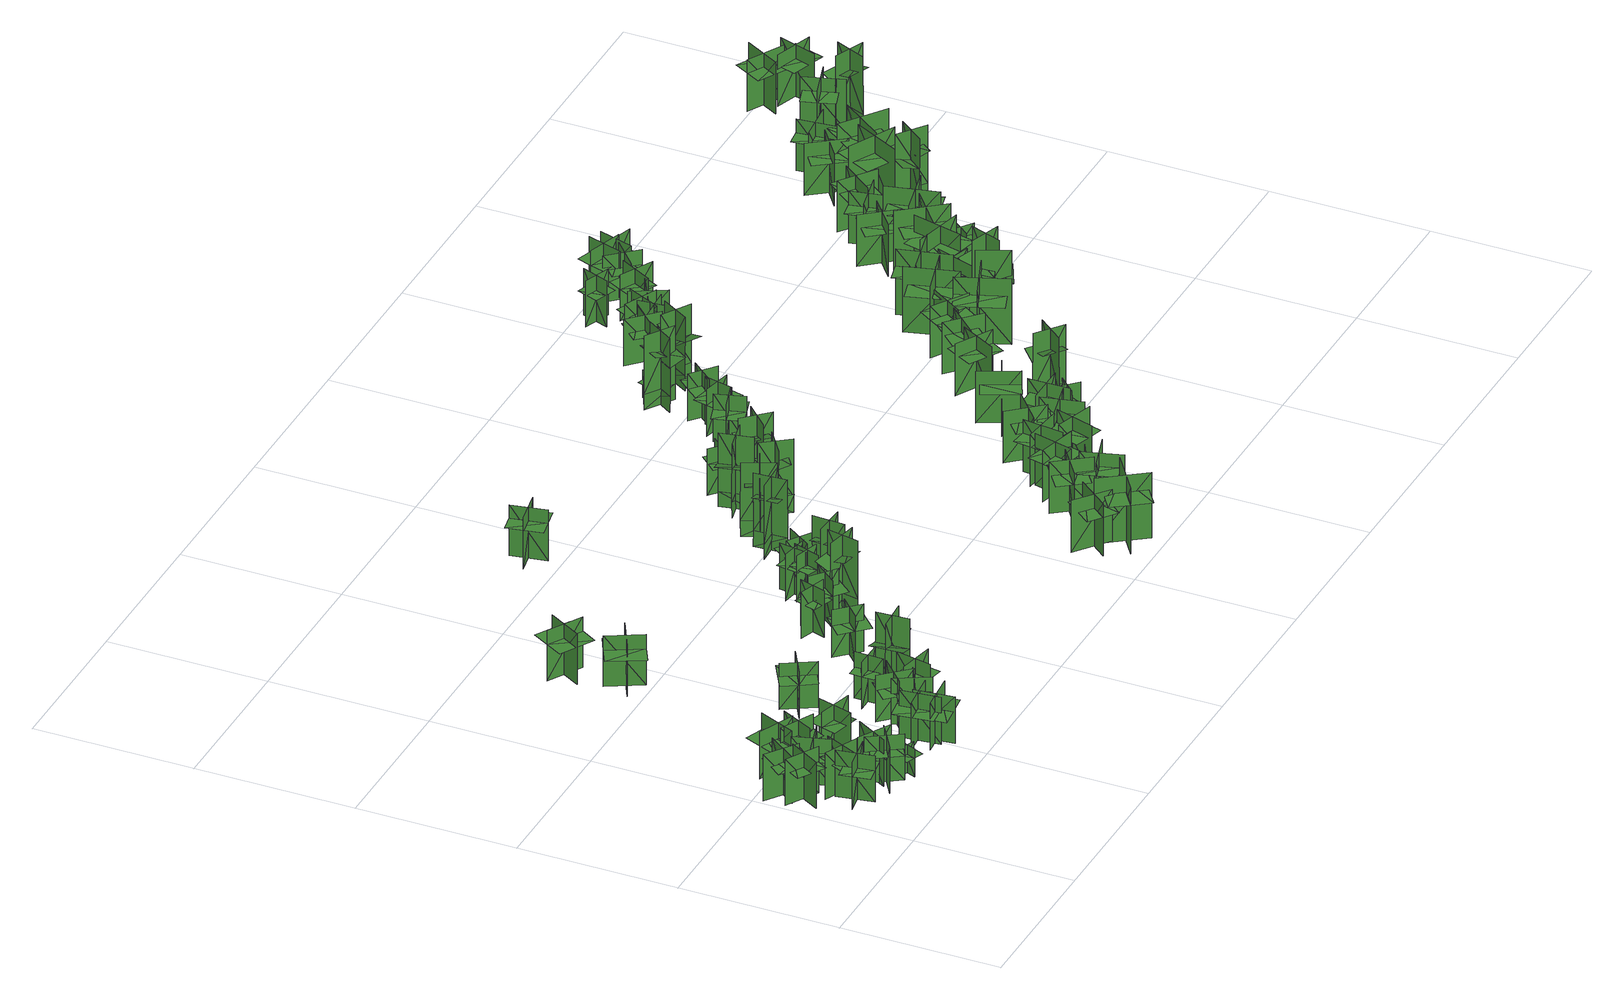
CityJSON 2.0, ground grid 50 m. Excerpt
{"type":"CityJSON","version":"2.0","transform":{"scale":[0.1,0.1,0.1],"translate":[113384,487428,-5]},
"CityObjects":{
"tree1":{"type":"SolitaryVegetationObject","geometry":[{"type":"MultiSurface","lod":"1","boundaries":[[[0,1,2]],[[0,2,3]],[[4,5,6]],[[4,6,7]],[[8,9,10]],[[8,10,11]],[[8,11,12]],[[8,12,13]]]}]},
"tree2":{"type":"SolitaryVegetationObject","geometry":[{"type":"MultiSurface","lod":"1","boundaries":[[[14,15,16]],[[14,16,17]],[[18,19,20]],[[18,20,21]],[[22,23,24]],[[22,24,25]],[[22,25,26]],[[22,26,27]]]}]},
"tree3":{"type":"SolitaryVegetationObject","geometry":[{"type":"MultiSurface","lod":"1","boundaries":[[[28,29,30]],[[28,30,31]],[[32,33,34]],[[32,34,35]],[[36,37,38]],[[36,38,39]],[[36,39,40]],[[36,40,41]]]}]},
"tree4":{"type":"SolitaryVegetationObject","geometry":[{"type":"MultiSurface","lod":"1","boundaries":[[[42,43,44]],[[42,44,45]],[[46,47,48]],[[46,48,49]],[[50,51,52]],[[50,52,53]],[[50,53,54]],[[50,54,55]]]}]},
"tree5":{"type":"SolitaryVegetationObject","geometry":[{"type":"MultiSurface","lod":"1","boundaries":[[[56,57,58]],[[56,58,59]],[[60,61,62]],[[60,62,63]],[[64,65,66]],[[64,66,67]],[[64,67,68]],[[64,68,69]]]}]},
"tree6":{"type":"SolitaryVegetationObject","geometry":[{"type":"MultiSurface","lod":"1","boundaries":[[[70,71,72]],[[70,72,73]],[[74,75,76]],[[74,76,77]],[[78,79,80]],[[78,80,81]],[[78,82,83]],[[78,83,79]]]}]},
"tree7":{"type":"SolitaryVegetationObject","geometry":[{"type":"MultiSurface","lod":"1","boundaries":[[[84,85,86]],[[84,86,87]],[[88,89,90]],[[88,90,91]],[[92,93,94]],[[92,94,95]],[[92,95,96]],[[92,96,97]]]}]},
"tree8":{"type":"SolitaryVegetationObject","geometry":[{"type":"MultiSurface","lod":"1","boundaries":[[[98,99,100]],[[98,100,101]],[[102,103,104]],[[102,104,105]],[[106,107,108]],[[106,108,109]],[[106,109,110]],[[106,110,111]]]}]},
"tree9":{"type":"SolitaryVegetationObject","geometry":[{"type":"MultiSurface","lod":"1","boundaries":[[[112,113,114]],[[112,114,115]],[[116,117,118]],[[116,118,119]],[[120,121,122]],[[120,122,123]],[[120,123,124]],[[120,124,125]]]}]},
"tree10":{"type":"SolitaryVegetationObject","geometry":[{"type":"MultiSurface","lod":"1","boundaries":[[[126,127,128]],[[126,128,129]],[[130,131,132]],[[130,132,133]],[[134,135,136]],[[134,136,137]],[[134,137,138]],[[134,138,139]]]}]},
"tree11":{"type":"SolitaryVegetationObject","geometry":[{"type":"MultiSurface","lod":"1","boundaries":[[[140,141,142]],[[140,142,143]],[[144,145,146]],[[144,146,147]],[[148,149,150]],[[148,150,151]],[[148,152,153]],[[148,153,149]]]}]},
"tree12":{"type":"SolitaryVegetationObject","geometry":[{"type":"MultiSurface","lod":"1","boundaries":[[[154,155,156]],[[154,156,157]],[[158,159,160]],[[158,160,161]],[[162,163,164]],[[162,164,165]],[[162,165,166]],[[162,166,167]]]}]},
"tree13":{"type":"SolitaryVegetationObject","geometry":[{"type":"MultiSurface","lod":"1","boundaries":[[[168,169,170]],[[168,170,171]],[[172,173,174]],[[172,174,175]],[[176,177,178]],[[176,178,179]],[[176,179,180]],[[176,180,181]]]}]},
"tree14":{"type":"SolitaryVegetationObject","geometry":[{"type":"MultiSurface","lod":"1","boundaries":[[[182,183,184]],[[182,184,185]],[[186,187,188]],[[186,188,189]],[[190,191,192]],[[190,192,193]],[[190,193,194]],[[190,194,195]]]}]},
"tree15":{"type":"SolitaryVegetationObject","geometry":[{"type":"MultiSurface","lod":"1","boundaries":[[[196,197,198]],[[196,198,199]],[[200,201,202]],[[200,202,203]],[[204,205,206]],[[204,206,207]],[[204,207,208]],[[204,208,209]]]}]},
"tree16":{"type":"SolitaryVegetationObject","geometry":[{"type":"MultiSurface","lod":"1","boundaries":[[[210,211,212]],[[210,212,213]],[[214,215,216]],[[214,216,217]],[[218,219,220]],[[218,220,221]],[[218,221,222]],[[218,222,223]]]}]},
"tree17":{"type":"SolitaryVegetationObject","geometry":[{"type":"MultiSurface","lod":"1","boundaries":[[[224,225,226]],[[224,226,227]],[[228,229,230]],[[228,230,231]],[[232,233,234]],[[232,234,235]],[[232,235,236]],[[232,236,237]]]}]},
"tree18":{"type":"SolitaryVegetationObject","geometry":[{"type":"MultiSurface","lod":"1","boundaries":[[[238,239,240]],[[238,240,241]],[[242,243,244]],[[242,244,245]],[[246,247,248]],[[246,248,249]],[[246,249,250]],[[246,250,251]]]}]},
"tree19":{"type":"SolitaryVegetationObject","geometry":[{"type":"MultiSurface","lod":"1","boundaries":[[[252,253,254]],[[252,254,255]],[[256,257,258]],[[256,258,259]],[[260,261,262]],[[260,262,263]],[[260,263,264]],[[260,264,265]]]}]},
"tree20":{"type":"SolitaryVegetationObject","geometry":[{"type":"MultiSurface","lod":"1","boundaries":[[[266,267,268]],[[266,268,269]],[[270,271,272]],[[270,272,273]],[[274,275,276]],[[274,276,277]],[[274,277,278]],[[274,278,279]]]}]},
"tree21":{"type":"SolitaryVegetationObject","geometry":[{"type":"MultiSurface","lod":"1","boundaries":[[[280,281,282]],[[280,282,283]],[[284,285,286]],[[284,286,287]],[[288,289,290]],[[288,290,291]],[[288,291,292]],[[288,292,293]]]}]},
"tree22":{"type":"SolitaryVegetationObject","geometry":[{"type":"MultiSurface","lod":"1","boundaries":[[[294,295,296]],[[294,296,297]],[[298,299,300]],[[298,300,301]],[[302,303,299]],[[302,299,298]],[[304,305,295]],[[304,295,294]],[[306,307,308]],[[306,308,309]],[[310,311,312]],[[310,312,313]]]}]},
"tree23":{"type":"SolitaryVegetationObject","geometry":[{"type":"MultiSurface","lod":"1","boundaries":[[[314,315,316]],[[314,316,317]],[[318,319,320]],[[318,320,321]],[[322,323,324]],[[322,324,325]],[[322,326,327]],[[322,327,323]]]}]},
"tree24":{"type":"SolitaryVegetationObject","geometry":[{"type":"MultiSurface","lod":"1","boundaries":[[[328,329,330]],[[328,330,331]],[[332,333,334]],[[332,334,335]],[[336,337,338]],[[336,338,339]],[[336,339,340]],[[336,340,341]]]}]},
"tree25":{"type":"SolitaryVegetationObject","geometry":[{"type":"MultiSurface","lod":"1","boundaries":[[[342,343,344]],[[342,344,345]],[[346,347,348]],[[346,348,349]],[[350,351,352]],[[350,352,353]],[[350,354,355]],[[350,355,351]]]}]},
"tree26":{"type":"SolitaryVegetationObject","geometry":[{"type":"MultiSurface","lod":"1","boundaries":[[[356,357,358]],[[356,358,359]],[[360,361,362]],[[360,362,363]],[[364,365,361]],[[364,361,360]],[[366,367,357]],[[366,357,356]],[[368,369,370]],[[368,370,371]],[[372,373,374]],[[372,374,375]]]}]},
"tree27":{"type":"SolitaryVegetationObject","geometry":[{"type":"MultiSurface","lod":"1","boundaries":[[[376,377,378]],[[376,378,379]],[[380,381,382]],[[380,382,383]],[[384,385,386]],[[384,386,387]],[[384,387,388]],[[384,388,389]]]}]},
"tree28":{"type":"SolitaryVegetationObject","geometry":[{"type":"MultiSurface","lod":"1","boundaries":[[[390,391,392]],[[390,392,393]],[[394,395,396]],[[394,396,397]],[[398,399,400]],[[398,400,401]],[[398,401,402]],[[398,402,403]]]}]},
"tree29":{"type":"SolitaryVegetationObject","geometry":[{"type":"MultiSurface","lod":"1","boundaries":[[[404,405,406]],[[404,406,407]],[[408,409,410]],[[408,410,411]],[[412,413,409]],[[412,409,408]],[[414,415,405]],[[414,405,404]],[[416,417,418]],[[416,418,419]],[[420,421,422]],[[420,422,423]]]}]},
"tree30":{"type":"SolitaryVegetationObject","geometry":[{"type":"MultiSurface","lod":"1","boundaries":[[[424,425,426]],[[424,426,427]],[[428,429,430]],[[428,430,431]],[[432,433,434]],[[432,434,435]],[[432,436,437]],[[432,437,433]]]}]},
"tree31":{"type":"SolitaryVegetationObject","geometry":[{"type":"MultiSurface","lod":"1","boundaries":[[[438,439,440]],[[438,440,441]],[[442,443,444]],[[442,444,445]],[[446,447,448]],[[446,448,449]],[[446,449,450]],[[446,450,451]]]}]},
"tree32":{"type":"SolitaryVegetationObject","geometry":[{"type":"MultiSurface","lod":"1","boundaries":[[[452,453,454]],[[452,454,455]],[[456,457,458]],[[456,458,459]],[[460,461,457]],[[460,457,456]],[[462,463,453]],[[462,453,452]],[[464,465,466]],[[464,466,467]],[[468,469,470]],[[468,470,471]]]}]},
"tree33":{"type":"SolitaryVegetationObject","geometry":[{"type":"MultiSurface","lod":"1","boundaries":[[[472,473,474]],[[472,474,475]],[[476,477,478]],[[476,478,479]],[[480,481,477]],[[480,477,476]],[[482,483,473]],[[482,473,472]],[[484,485,486]],[[484,486,487]],[[488,489,490]],[[488,490,491]]]}]},
"tree34":{"type":"SolitaryVegetationObject","geometry":[{"type":"MultiSurface","lod":"1","boundaries":[[[492,493,494]],[[492,494,495]],[[496,497,498]],[[496,498,499]],[[500,501,502]],[[500,502,503]],[[500,504,505]],[[500,505,501]]]}]},
"tree35":{"type":"SolitaryVegetationObject","geometry":[{"type":"MultiSurface","lod":"1","boundaries":[[[506,507,508]],[[506,508,509]],[[510,511,512]],[[510,512,513]],[[514,515,511]],[[514,511,510]],[[516,517,507]],[[516,507,506]],[[518,519,520]],[[518,520,521]],[[522,523,524]],[[522,524,525]]]}]},
"tree36":{"type":"SolitaryVegetationObject","geometry":[{"type":"MultiSurface","lod":"1","boundaries":[[[526,527,528]],[[526,528,529]],[[530,531,532]],[[530,532,533]],[[534,535,536]],[[534,536,537]],[[534,538,539]],[[534,539,535]]]}]},
"tree37":{"type":"SolitaryVegetationObject","geometry":[{"type":"MultiSurface","lod":"1","boundaries":[[[540,541,542]],[[540,542,543]],[[544,545,546]],[[544,546,547]],[[548,549,545]],[[548,545,544]],[[550,551,541]],[[550,541,540]],[[552,553,554]],[[552,554,555]],[[556,557,558]],[[556,558,559]]]}]},
"tree38":{"type":"SolitaryVegetationObject","geometry":[{"type":"MultiSurface","lod":"1","boundaries":[[[560,561,562]],[[560,562,563]],[[564,565,566]],[[564,566,567]],[[568,569,570]],[[568,570,571]],[[568,572,573]],[[568,573,569]]]}]},
"tree39":{"type":"SolitaryVegetationObject","geometry":[{"type":"MultiSurface","lod":"1","boundaries":[[[574,575,576]],[[574,576,577]],[[578,579,580]],[[578,580,581]],[[582,583,584]],[[582,584,585]],[[582,585,586]],[[582,586,587]]]}]},
"tree40":{"type":"SolitaryVegetationObject","geometry":[{"type":"MultiSurface","lod":"1","boundaries":[[[588,589,590]],[[588,590,591]],[[592,593,594]],[[592,594,595]],[[596,597,598]],[[596,598,599]],[[596,600,601]],[[596,601,597]]]}]},
"tree41":{"type":"SolitaryVegetationObject","geometry":[{"type":"MultiSurface","lod":"1","boundaries":[[[602,603,604]],[[602,604,605]],[[606,607,608]],[[606,608,609]],[[610,611,607]],[[610,607,606]],[[612,613,603]],[[612,603,602]],[[614,615,616]],[[614,616,617]],[[618,619,620]],[[618,620,621]]]}]},
"tree42":{"type":"SolitaryVegetationObject","geometry":[{"type":"MultiSurface","lod":"1","boundaries":[[[622,623,624]],[[622,624,625]],[[626,627,628]],[[626,628,629]],[[630,631,632]],[[630,632,633]],[[630,634,635]],[[630,635,631]]]}]},
"tree43":{"type":"SolitaryVegetationObject","geometry":[{"type":"MultiSurface","lod":"1","boundaries":[[[636,637,638]],[[636,638,639]],[[640,641,642]],[[640,642,643]],[[644,645,646]],[[644,646,647]],[[644,648,649]],[[644,649,645]]]}]},
"tree44":{"type":"SolitaryVegetationObject","geometry":[{"type":"MultiSurface","lod":"1","boundaries":[[[650,651,652]],[[650,652,653]],[[654,655,656]],[[654,656,657]],[[658,659,660]],[[658,660,661]],[[658,662,663]],[[658,663,659]]]}]},
"tree45":{"type":"SolitaryVegetationObject","geometry":[{"type":"MultiSurface","lod":"1","boundaries":[[[664,665,666]],[[664,666,667]],[[668,669,670]],[[668,670,671]],[[672,673,674]],[[672,674,675]],[[672,676,677]],[[672,677,673]]]}]},
"tree46":{"type":"SolitaryVegetationObject","geometry":[{"type":"MultiSurface","lod":"1","boundaries":[[[678,679,680]],[[678,680,681]],[[682,683,684]],[[682,684,685]],[[686,687,688]],[[686,688,689]],[[686,690,691]],[[686,691,687]]]}]},
"tree47":{"type":"SolitaryVegetationObject","geometry":[{"type":"MultiSurface","lod":"1","boundaries":[[[692,693,694]],[[692,694,695]],[[696,697,698]],[[696,698,699]],[[700,701,702]],[[700,702,703]],[[700,704,705]],[[700,705,701]]]}]},
"tree48":{"type":"SolitaryVegetationObject","geometry":[{"type":"MultiSurface","lod":"1","boundaries":[[[706,707,708]],[[706,708,709]],[[710,711,712]],[[710,712,713]],[[714,715,716]],[[714,716,717]],[[714,718,719]],[[714,719,715]]]}]},
"tree49":{"type":"SolitaryVegetationObject","geometry":[{"type":"MultiSurface","lod":"1","boundaries":[[[720,721,722]],[[720,722,723]],[[724,725,726]],[[724,726,727]],[[728,729,730]],[[728,730,731]],[[728,732,733]],[[728,733,729]]]}]},
"tree50":{"type":"SolitaryVegetationObject","geometry":[{"type":"MultiSurface","lod":"1","boundaries":[[[734,735,736]],[[734,736,737]],[[738,739,740]],[[738,740,741]],[[742,743,744]],[[742,744,745]],[[742,746,747]],[[742,747,743]]]}]},
"tree51":{"type":"SolitaryVegetationObject","geometry":[{"type":"MultiSurface","lod":"1","boundaries":[[[748,749,750]],[[748,750,751]],[[752,753,754]],[[752,754,755]],[[756,757,758]],[[756,758,759]],[[756,760,761]],[[756,761,757]]]}]},
"tree52":{"type":"SolitaryVegetationObject","geometry":[{"type":"MultiSurface","lod":"1","boundaries":[[[762,763,764]],[[762,764,765]],[[766,767,768]],[[766,768,769]],[[770,771,772]],[[770,772,773]],[[770,774,775]],[[770,775,771]]]}]},
"tree53":{"type":"SolitaryVegetationObject","geometry":[{"type":"MultiSurface","lod":"1","boundaries":[[[776,777,778]],[[776,778,779]],[[780,781,782]],[[780,782,783]],[[784,785,781]],[[784,781,780]],[[786,787,777]],[[786,777,776]],[[788,789,790]],[[788,790,791]],[[792,793,794]],[[792,794,795]]]}]},
"tree54":{"type":"SolitaryVegetationObject","geometry":[{"type":"MultiSurface","lod":"1","boundaries":[[[796,797,798]],[[796,798,799]],[[800,801,802]],[[800,802,803]],[[804,805,806]],[[804,806,807]],[[804,807,808]],[[804,808,809]]]}]},
"tree55":{"type":"SolitaryVegetationObject","geometry":[{"type":"MultiSurface","lod":"1","boundaries":[[[810,811,812]],[[810,812,813]],[[814,815,816]],[[814,816,817]],[[818,819,815]],[[818,815,814]],[[820,821,811]],[[820,811,810]],[[810,811,822]],[[810,822,823]],[[810,824,825]],[[810,825,811]]]}]},
"tree56":{"type":"SolitaryVegetationObject","geometry":[{"type":"MultiSurface","lod":"1","boundaries":[[[826,827,828]],[[826,828,829]],[[830,831,832]],[[830,832,833]],[[834,835,836]],[[834,836,837]],[[834,838,839]],[[834,839,835]]]}]},
"tree57":{"type":"SolitaryVegetationObject","geometry":[{"type":"MultiSurface","lod":"1","boundaries":[[[840,841,842]],[[840,842,843]],[[844,845,846]],[[844,846,847]],[[848,849,845]],[[848,845,844]],[[850,851,841]],[[850,841,840]],[[852,853,854]],[[852,854,855]],[[856,857,858]],[[856,858,859]]]}]},
"tree58":{"type":"SolitaryVegetationObject","geometry":[{"type":"MultiSurface","lod":"1","boundaries":[[[860,861,862]],[[860,862,863]],[[864,865,866]],[[864,866,867]],[[868,869,865]],[[868,865,864]],[[870,871,861]],[[870,861,860]],[[872,873,874]],[[872,874,875]],[[876,877,878]],[[876,878,879]]]}]},
"tree59":{"type":"SolitaryVegetationObject","geometry":[{"type":"MultiSurface","lod":"1","boundaries":[[[880,881,882]],[[880,882,883]],[[884,885,886]],[[884,886,887]],[[888,889,890]],[[888,890,891]],[[888,892,893]],[[888,893,889]]]}]},
"tree60":{"type":"SolitaryVegetationObject","geometry":[{"type":"MultiSurface","lod":"1","boundaries":[[[894,895,896]],[[894,896,897]],[[898,899,900]],[[898,900,901]],[[902,903,904]],[[902,904,905]],[[902,905,906]],[[902,906,907]]]}]},
"tree61":{"type":"SolitaryVegetationObject","geometry":[{"type":"MultiSurface","lod":"1","boundaries":[[[908,909,910]],[[908,910,911]],[[912,913,914]],[[912,914,915]],[[916,917,918]],[[916,918,919]],[[916,919,920]],[[916,920,921]]]}]},
"tree62":{"type":"SolitaryVegetationObject","geometry":[{"type":"MultiSurface","lod":"1","boundaries":[[[922,923,924]],[[922,924,925]],[[926,927,928]],[[926,928,929]],[[930,931,932]],[[930,932,933]],[[930,933,934]],[[930,934,935]]]}]},
"tree63":{"type":"SolitaryVegetationObject","geometry":[{"type":"MultiSurface","lod":"1","boundaries":[[[936,937,938]],[[936,938,939]],[[940,941,942]],[[940,942,943]],[[944,945,946]],[[944,946,947]],[[944,948,949]],[[944,949,945]]]}]},
"tree64":{"type":"SolitaryVegetationObject","geometry":[{"type":"MultiSurface","lod":"1","boundaries":[[[950,951,952]],[[950,952,953]],[[954,955,956]],[[954,956,957]],[[958,959,960]],[[958,960,961]],[[958,961,962]],[[958,962,963]]]}]},
"tree65":{"type":"SolitaryVegetationObject","geometry":[{"type":"MultiSurface","lod":"1","boundaries":[[[964,965,966]],[[964,966,967]],[[968,969,970]],[[968,970,971]],[[972,973,974]],[[972,974,975]],[[972,975,976]],[[972,976,977]]]}]},
"tree66":{"type":"SolitaryVegetationObject","geometry":[{"type":"MultiSurface","lod":"1","boundaries":[[[978,979,980]],[[978,980,981]],[[982,983,984]],[[982,984,985]],[[986,987,988]],[[986,988,989]],[[986,990,991]],[[986,991,987]]]}]},
"tree67":{"type":"SolitaryVegetationObject","geometry":[{"type":"MultiSurface","lod":"1","boundaries":[[[992,993,994]],[[992,994,995]],[[996,997,998]],[[996,998,999]],[[1000,1001,1002]],[[1000,1002,1003]],[[1000,1003,1004]],[[1000,1004,1005]]]}]},
"tree68":{"type":"SolitaryVegetationObject","geometry":[{"type":"MultiSurface","lod":"1","boundaries":[[[1006,1007,1008]],[[1006,1008,1009]],[[1010,1011,1012]],[[1010,1012,1013]],[[1014,1015,1016]],[[1014,1016,1017]],[[1014,1018,1019]],[[1014,1019,1015]]]}]},
"tree69":{"type":"SolitaryVegetationObject","geometry":[{"type":"MultiSurface","lod":"1","boundaries":[[[1020,1021,1022]],[[1020,1022,1023]],[[1024,1025,1026]],[[1024,1026,1027]],[[1028,1029,1030]],[[1028,1030,1031]],[[1028,1031,1032]],[[1028,1032,1033]]]}]},
"tree70":{"type":"SolitaryVegetationObject","geometry":[{"type":"MultiSurface","lod":"1","boundaries":[[[1034,1035,1036]],[[1034,1036,1037]],[[1038,1039,1040]],[[1038,1040,1041]],[[1042,1043,1044]],[[1042,1044,1045]],[[1042,1046,1047]],[[1042,1047,1043]]]}]},
"tree71":{"type":"SolitaryVegetationObject","geometry":[{"type":"MultiSurface","lod":"1","boundaries":[[[1048,1049,1050]],[[1048,1050,1051]],[[1052,1053,1054]],[[1052,1054,1055]],[[1056,1057,1053]],[[1056,1053,1052]],[[1058,1059,1049]],[[1058,1049,1048]],[[1060,1061,1062]],[[1060,1062,1063]],[[1064,1065,1066]],[[1064,1066,1067]]]}]},
"tree72":{"type":"SolitaryVegetationObject","geometry":[{"type":"MultiSurface","lod":"1","boundaries":[[[1068,1069,1070]],[[1068,1070,1071]],[[1072,1073,1074]],[[1072,1074,1075]],[[1076,1077,1078]],[[1076,1078,1079]],[[1076,1079,1080]],[[1076,1080,1081]]]}]},
"tree73":{"type":"SolitaryVegetationObject","geometry":[{"type":"MultiSurface","lod":"1","boundaries":[[[1082,1083,1084]],[[1082,1084,1085]],[[1086,1087,1088]],[[1086,1088,1089]],[[1090,1091,1092]],[[1090,1092,1093]],[[1090,1094,1095]],[[1090,1095,1091]]]}]},
"tree74":{"type":"SolitaryVegetationObject","geometry":[{"type":"MultiSurface","lod":"1","boundaries":[[[1096,1097,1098]],[[1096,1098,1099]],[[1100,1101,1102]],[[1100,1102,1103]],[[1104,1105,1106]],[[1104,1106,1107]],[[1104,1107,1108]],[[1104,1108,1109]]]}]},
"tree75":{"type":"SolitaryVegetationObject","geometry":[{"type":"MultiSurface","lod":"1","boundaries":[[[1110,1111,1112]],[[1110,1112,1113]],[[1114,1115,1116]],[[1114,1116,1117]],[[1118,1119,1120]],[[1118,1120,1121]],[[1118,1122,1123]],[[1118,1123,1119]]]}]},
"tree76":{"type":"SolitaryVegetationObject","geometry":[{"type":"MultiSurface","lod":"1","boundaries":[[[1124,1125,1126]],[[1124,1126,1127]],[[1128,1129,1130]],[[1128,1130,1131]],[[1077,1132,1133]],[[1077,1133,1134]],[[1077,1134,1135]],[[1077,1135,1136]]]}]},
"tree77":{"type":"SolitaryVegetationObject","geometry":[{"type":"MultiSurface","lod":"1","boundaries":[[[1137,1138,1139]],[[1137,1139,1140]],[[1141,1142,1143]],[[1141,1143,1144]],[[1145,1146,1142]],[[1145,1142,1141]],[[1147,1148,1138]],[[1147,1138,1137]],[[1149,1150,1151]],[[1149,1151,1152]],[[1153,1154,1155]],[[1153,1155,1156]]]}]},
"tree78":{"type":"SolitaryVegetationObject","geometry":[{"type":"MultiSurface","lod":"1","boundaries":[[[1157,1158,1159]],[[1157,1159,1160]],[[1161,1162,1163]],[[1161,1163,1164]],[[1165,1166,1167]],[[1165,1167,1168]],[[1165,1169,1170]],[[1165,1170,1166]]]}]},
"tree79":{"type":"SolitaryVegetationObject","geometry":[{"type":"MultiSurface","lod":"1","boundaries":[[[1171,1172,1173]],[[1171,1173,1174]],[[1175,1176,1177]],[[1175,1177,1178]],[[1179,1180,1181]],[[1179,1181,1182]],[[1179,1182,1183]],[[1179,1183,1184]]]}]},
"tree80":{"type":"SolitaryVegetationObject","geometry":[{"type":"MultiSurface","lod":"1","boundaries":[[[1185,1186,1187]],[[1185,1187,1188]],[[1189,1190,1191]],[[1189,1191,1192]],[[1193,1194,1195]],[[1193,1195,1196]],[[1193,1197,1198]],[[1193,1198,1194]]]}]},
"tree81":{"type":"SolitaryVegetationObject","geometry":[{"type":"MultiSurface","lod":"1","boundaries":[[[1199,1200,1201]],[[1199,1201,1202]],[[1203,1204,1205]],[[1203,1205,1206]],[[1207,1208,1209]],[[1207,1209,1210]],[[1207,1211,1212]],[[1207,1212,1208]]]}]},
"tree82":{"type":"SolitaryVegetationObject","geometry":[{"type":"MultiSurface","lod":"1","boundaries":[[[1213,1214,1215]],[[1213,1215,1216]],[[1217,1218,1219]],[[1217,1219,1220]],[[1221,1222,1223]],[[1221,1223,1224]],[[1221,1224,1225]],[[1221,1225,1226]]]}]},
"tree83":{"type":"SolitaryVegetationObject","geometry":[{"type":"MultiSurface","lod":"1","boundaries":[[[1227,1228,1229]],[[1227,1229,1230]],[[1231,1232,1233]],[[1231,1233,1234]],[[1235,1236,1237]],[[1235,1237,1238]],[[1235,1239,1240]],[[1235,1240,1236]]]}]},
"tree84":{"type":"SolitaryVegetationObject","geometry":[{"type":"MultiSurface","lod":"1","boundaries":[[[1241,1242,1243]],[[1241,1243,1244]],[[1245,1246,1247]],[[1245,1247,1248]],[[1249,1250,1251]],[[1249,1251,1252]],[[1249,1253,1254]],[[1249,1254,1250]]]}]},
"tree85":{"type":"SolitaryVegetationObject","geometry":[{"type":"MultiSurface","lod":"1","boundaries":[[[1255,1256,1257]],[[1255,1257,1258]],[[1259,1260,1261]],[[1259,1261,1262]],[[1263,1264,1265]],[[1263,1265,1266]],[[1263,1267,1268]],[[1263,1268,1264]]]}]},
"tree86":{"type":"SolitaryVegetationObject","geometry":[{"type":"MultiSurface","lod":"1","boundaries":[[[1269,1270,1271]],[[1269,1271,1272]],[[1273,1274,1275]],[[1273,1275,1276]],[[1277,1278,1274]],[[1277,1274,1273]],[[1279,1280,1270]],[[1279,1270,1269]],[[1281,1282,1283]],[[1281,1283,1284]],[[1285,1286,1287]],[[1285,1287,1288]]]}]},
"tree87":{"type":"SolitaryVegetationObject","geometry":[{"type":"MultiSurface","lod":"1","boundaries":[[[1289,1290,1291]],[[1289,1291,1292]],[[1293,1294,1295]],[[1293,1295,1296]],[[1297,1298,1299]],[[1297,1299,1300]],[[1297,1301,1302]],[[1297,1302,1298]]]}]},
"tree88":{"type":"SolitaryVegetationObject","geometry":[{"type":"MultiSurface","lod":"1","boundaries":[[[1303,1304,1305]],[[1303,1305,1306]],[[1307,1308,1309]],[[1307,1309,1310]],[[1311,1312,1313]],[[1311,1313,1314]],[[1311,1315,1316]],[[1311,1316,1312]]]}]},
"tree89":{"type":"SolitaryVegetationObject","geometry":[{"type":"MultiSurface","lod":"1","boundaries":[[[1317,1318,1319]],[[1317,1319,1320]],[[1321,1322,1323]],[[1321,1323,1324]],[[1325,1326,1327]],[[1325,1327,1328]],[[1325,1329,1330]],[[1325,1330,1326]]]}]},
"tree90":{"type":"SolitaryVegetationObject","geometry":[{"type":"MultiSurface","lod":"1","boundaries":[[[1331,1332,1333]],[[1331,1333,1334]],[[1335,1336,1337]],[[1335,1337,1338]],[[1339,1340,1341]],[[1339,1341,1342]],[[1339,1343,1344]],[[1339,1344,1340]]]}]},
"tree91":{"type":"SolitaryVegetationObject","geometry":[{"type":"MultiSurface","lod":"1","boundaries":[[[1345,1346,1347]],[[1345,1347,1348]],[[1349,1350,1351]],[[1349,1351,1352]],[[1353,1354,1355]],[[1353,1355,1356]],[[1353,1357,1358]],[[1353,1358,1354]]]}]},
"tree92":{"type":"SolitaryVegetationObject","geometry":[{"type":"MultiSurface","lod":"1","boundaries":[[[1359,1360,1361]],[[1359,1361,1362]],[[1363,1364,1365]],[[1363,1365,1366]],[[1367,1368,1364]],[[1367,1364,1363]],[[1369,1370,1360]],[[1369,1360,1359]],[[1371,1372,1373]],[[1371,1373,1374]],[[1375,1376,1377]],[[1375,1377,1378]]]}]},
"tree93":{"type":"SolitaryVegetationObject","geometry":[{"type":"MultiSurface","lod":"1","boundaries":[[[1379,1380,1381]],[[1379,1381,1382]],[[1383,1384,1385]],[[1383,1385,1386]],[[1387,1388,1389]],[[1387,1389,1390]],[[1387,1391,1392]],[[1387,1392,1388]]]}]},
"tree94":{"type":"SolitaryVegetationObject","geometry":[{"type":"MultiSurface","lod":"1","boundaries":[[[1393,1394,1395]],[[1393,1395,1396]],[[1397,1398,1399]],[[1397,1399,1400]],[[1401,1402,1403]],[[1401,1403,1404]],[[1401,1405,1406]],[[1401,1406,1402]]]}]}
},
"vertices":[
[112,343,7],[12,402,7],[12,402,162],[112,343,162],[93,415,7],[93,415,162],[34,315,162],[34,315,7],[93,415,113],[51,439,113],[4,359,113],[46,335,113],[88,310,113],[135,390,113],
[73,222,7],[187,241,7],[187,241,162],[73,222,162],[134,179,7],[134,179,162],[114,294,162],[114,294,7],[134,179,113],[182,187,113],[166,279,113],[118,271,113],[70,263,113],[86,171,113],
[35,390,3],[104,484,3],[104,484,158],[35,390,158],[109,402,3],[109,402,158],[15,471,158],[15,471,3],[109,402,110],[138,441,110],[63,496,110],[34,457,110],[5,418,110],[80,363,110],
[126,238,6],[175,344,6],[175,344,161],[126,238,161],[196,265,6],[196,265,161],[90,313,161],[90,313,6],[196,265,112],[216,309,112],[132,348,112],[111,304,112],[91,260,112],[175,220,112],
[102,364,2],[214,397,2],[214,397,157],[102,364,157],[168,328,2],[168,328,157],[135,440,157],[135,440,2],[168,328,108],[214,342,108],[188,431,108],[141,417,108],[95,404,108],[121,315,108],
[176,263,5],[227,289,5],[227,289,100],[176,263,100],[218,250,5],[192,300,5],[192,300,100],[218,250,100],[218,250,69],[192,300,69],[164,286,69],[190,235,69],[246,264,69],[219,315,69],
[275,151,6],[212,249,6],[212,249,161],[275,151,161],[290,224,6],[290,224,161],[193,161,161],[193,161,6],[290,224,112],[264,265,112],[186,214,112],[212,174,112],[239,133,112],[317,183,112],
[203,265,4],[304,207,4],[304,207,160],[203,265,160],[223,193,4],[223,193,160],[281,294,160],[281,294,4],[223,193,111],[264,169,111],[311,249,111],[269,274,111],[227,298,111],[181,218,111],
[207,563,4],[156,448,4],[156,448,160],[207,563,160],[114,527,4],[229,477,4],[229,477,160],[114,527,160],[196,560,110],[142,582,110],[94,467,110],[147,444,110],[201,421,110],[249,537,110],
[191,407,5],[243,511,5],[243,511,160],[191,407,160],[262,430,5],[262,430,160],[158,483,160],[158,483,5],[262,430,111],[283,474,111],[200,515,111],[179,472,111],[157,429,111],[240,387,111],
[280,172,8],[333,151,8],[333,151,102],[280,172,102],[298,132,8],[319,185,8],[319,185,102],[298,132,102],[298,132,71],[319,185,71],[290,196,71],[269,143,71],[327,120,71],[348,173,71],
[337,445,9],[307,333,9],[307,333,164],[337,445,164],[273,408,9],[273,408,164],[385,377,164],[385,377,9],[273,408,115],[260,361,115],[350,336,115],[362,383,115],[375,430,115],[286,454,115],
[491,137,3],[477,262,3],[477,262,160],[491,137,160],[553,215,3],[428,201,3],[428,201,160],[553,215,160],[499,145,109],[556,153,109],[540,277,109],[483,270,109],[425,262,109],[441,138,109],
[576,166,3],[451,153,3],[451,153,159],[576,166,159],[498,229,3],[511,104,3],[511,104,159],[498,229,159],[567,174,109],[560,232,109],[435,217,109],[442,159,109],[449,101,109],[574,117,109],
[574,202,9],[518,305,9],[518,305,164],[574,202,164],[595,274,9],[595,274,164],[492,218,164],[492,218,9],[595,274,115],[572,316,115],[490,272,115],[513,230,115],[536,187,115],[618,231,115],
[516,352,7],[596,268,7],[596,268,162],[516,352,162],[514,278,7],[514,278,162],[599,358,162],[599,358,7],[514,278,113],[548,243,113],[615,307,113],[582,342,113],[548,377,113],[481,313,113],
[457,624,10],[513,529,10],[513,529,164],[457,624,164],[438,553,10],[533,609,10],[533,609,164],[438,553,164],[438,553,121],[466,505,121],[561,561,121],[533,609,121],[505,657,121],[410,601,121],
[344,1043,7],[452,1100,7],[452,1100,176],[344,1043,176],[421,1019,7],[364,1127,7],[364,1127,176],[421,1019,176],[421,1019,129],[475,1047,129],[418,1155,129],[364,1127,129],[311,1098,129],[368,990,129],
[587,297,9],[701,274,9],[701,274,164],[587,297,164],[629,235,9],[629,235,164],[651,349,164],[651,349,9],[629,235,115],[677,226,115],[694,317,115],[647,326,115],[599,336,115],[581,244,115],
[607,460,5],[606,370,5],[606,370,160],[607,460,160],[564,418,5],[564,418,160],[654,417,160],[654,417,5],[567,418,110],[567,380,110],[639,379,110],[640,417,110],[640,455,110],[568,456,110],
[404,1303,7],[342,1198,7],[342,1198,176],[404,1303,176],[325,1283,7],[430,1221,7],[430,1221,176],[325,1283,176],[325,1283,129],[295,1230,129],[400,1169,129],[430,1221,129],[461,1274,129],[356,1335,129],
[684,324,65],[677,427,65],[679,427,259],[686,324,259],[736,383,65],[633,376,65],[633,375,259],[736,382,259],[736,382,13],[633,375,13],[686,324,13],[679,427,13],[685,324,160],[678,427,160],[626,424,178],[633,320,178],[679,413,190],[685,336,190],[724,339,201],[718,416,201],
[769,604,8],[835,535,8],[835,535,166],[769,604,166],[768,531,8],[836,596,8],[836,596,166],[768,531,166],[768,531,114],[836,596,114],[801,634,114],[732,569,114],[803,493,114],[872,559,114],
[861,670,3],[890,756,3],[890,756,158],[861,670,158],[915,697,3],[915,697,158],[829,726,158],[829,726,3],[911,698,108],[924,734,108],[855,757,108],[843,721,108],[831,686,108],[899,662,108],
[900,737,9],[974,677,9],[974,677,167],[900,737,167],[908,665,9],[968,738,9],[968,738,167],[908,665,167],[908,665,115],[968,738,115],[928,771,115],[868,698,115],[948,632,115],[1008,705,115],
[951,692,65],[1053,672,65],[1053,670,260],[951,690,260],[995,627,66],[1015,728,66],[1014,728,260],[994,627,260],[994,627,14],[1014,728,14],[951,690,14],[1053,670,14],[951,691,160],[1053,671,160],[1063,723,179],[961,743,179],[1039,673,191],[963,688,191],[955,649,201],[1031,635,201],
[986,812,11],[1072,784,11],[1072,784,166],[986,812,166],[1013,758,11],[1013,758,166],[1041,844,166],[1041,844,11],[1014,761,116],[1050,750,116],[1072,819,116],[1036,830,116],[1000,842,116],[978,773,116],
[983,844,8],[1072,830,8],[1072,830,163],[983,844,163],[1018,796,8],[1018,796,163],[1032,885,163],[1032,885,8],[1018,799,113],[1056,793,113],[1067,865,113],[1030,870,113],[992,876,113],[981,805,113],
[1064,798,66],[1058,695,66],[1057,695,260],[1062,798,260],[1005,747,66],[1109,741,66],[1109,741,260],[1005,747,260],[1005,747,14],[1109,741,14],[1062,798,14],[1057,695,14],[1063,798,161],[1057,695,161],[1110,692,179],[1116,795,179],[1058,709,191],[1062,787,191],[1023,789,202],[1019,711,202],
[1117,815,13],[1039,869,13],[1039,869,170],[1117,815,170],[1103,886,13],[1049,808,13],[1049,808,170],[1103,886,170],[1103,886,119],[1049,808,119],[1092,779,119],[1146,857,119],[1061,916,119],[1007,838,119],
[831,1588,5],[941,1609,5],[941,1609,175],[831,1588,175],[899,1542,5],[878,1653,5],[878,1653,175],[899,1542,175],[899,1542,131],[952,1553,131],[931,1663,131],[878,1653,131],[824,1642,131],[846,1532,131],
[1196,1042,66],[1201,939,66],[1200,939,261],[1194,1042,261],[1143,984,67],[1247,990,67],[1247,991,261],[1143,985,261],[1143,985,15],[1247,991,15],[1194,1042,15],[1200,939,15],[1195,1042,161],[1200,939,161],[1253,942,180],[1247,1045,180],[1200,953,192],[1195,1030,192],[1155,1028,203],[1160,950,203],
[1230,1098,66],[1273,1003,66],[1271,1003,260],[1228,1097,260],[1202,1024,66],[1296,1068,66],[1296,1068,260],[1202,1025,260],[1202,1025,14],[1296,1068,14],[1228,1097,14],[1271,1003,14],[1229,1097,161],[1272,1003,161],[1320,1025,179],[1277,1119,179],[1266,1016,191],[1233,1086,191],[1198,1070,202],[1230,999,202],
[1639,225,16],[1558,124,16],[1558,124,189],[1639,225,189],[1537,213,16],[1638,132,16],[1638,132,189],[1537,213,189],[1632,216,144],[1558,124,144],[1598,92,144],[1672,184,144],[1592,248,144],[1518,156,144],
[1332,1029,61],[1416,1089,61],[1417,1087,256],[1333,1027,256],[1409,1015,62],[1349,1100,62],[1348,1099,256],[1408,1015,256],[1408,1015,10],[1348,1099,10],[1333,1027,10],[1417,1087,10],[1333,1028,156],[1417,1088,156],[1386,1131,175],[1302,1071,175],[1405,1079,187],[1342,1034,187],[1365,1002,198],[1428,1048,198],
[1740,156,11],[1606,60,11],[1606,60,230],[1740,156,230],[1611,176,11],[1707,42,11],[1707,42,230],[1611,176,230],[1729,148,174],[1606,60,174],[1644,7,174],[1767,95,174],[1691,201,174],[1568,113,174],
[1367,1118,63],[1344,1219,63],[1345,1220,258],[1368,1119,258],[1409,1184,64],[1308,1161,64],[1308,1160,258],[1409,1183,258],[1409,1183,12],[1308,1160,12],[1368,1119,12],[1345,1220,12],[1368,1118,158],[1345,1219,158],[1293,1208,177],[1316,1107,177],[1348,1206,189],[1366,1130,189],[1404,1139,200],[1386,1215,200],
[1714,216,12],[1752,142,12],[1752,142,122],[1714,216,122],[1694,153,12],[1768,192,12],[1768,192,122],[1694,153,122],[1717,210,93],[1752,142,93],[1781,158,93],[1746,225,93],[1688,195,93],[1723,127,93],
[1448,1278,10],[1388,1210,10],[1388,1210,165],[1448,1278,165],[1388,1274,10],[1388,1274,165],[1456,1215,165],[1456,1215,10],[1391,1272,115],[1366,1244,115],[1420,1196,115],[1445,1224,115],[1470,1253,115],[1416,1300,115],
[1677,268,11],[1782,345,11],[1782,345,183],[1677,268,183],[1779,253,11],[1702,358,11],[1702,358,183],[1779,253,183],[1686,274,138],[1782,345,138],[1751,386,138],[1656,316,138],[1717,233,138],[1812,304,138],
[1442,1202,61],[1514,1127,61],[1513,1126,256],[1441,1201,256],[1441,1124,61],[1515,1195,61],[1514,1196,256],[1440,1124,256],[1440,1124,10],[1514,1196,10],[1441,1201,10],[1513,1126,10],[1442,1201,156],[1513,1126,156],[1551,1163,175],[1480,1238,175],[1504,1137,187],[1449,1192,187],[1421,1165,197],[1475,1109,197],
[1825,180,11],[1788,304,11],[1788,304,183],[1825,180,183],[1873,271,11],[1749,233,11],[1749,233,183],[1873,271,183],[1822,191,139],[1788,304,139],[1739,290,139],[1773,176,139],[1871,205,139],[1837,319,139],
[1875,368,11],[1749,399,11],[1749,399,183],[1875,368,183],[1821,455,11],[1790,329,11],[1790,329,183],[1821,455,183],[1864,370,138],[1749,399,138],[1737,349,138],[1852,321,138],[1876,420,138],[1761,449,138],
[1893,280,13],[1855,353,13],[1855,353,123],[1893,280,123],[1912,343,13],[1839,304,13],[1839,304,123],[1912,343,123],[1890,286,94],[1855,353,94],[1826,338,94],[1861,271,94],[1919,301,94],[1884,369,94],
[1859,387,10],[1874,516,10],[1874,516,183],[1859,387,183],[1939,451,10],[1810,466,10],[1810,466,183],[1939,451,183],[1860,398,138],[1874,516,138],[1823,522,138],[1809,404,138],[1911,392,138],[1925,510,138],
[1921,326,13],[1959,450,13],[1959,450,185],[1921,326,185],[2011,374,13],[1887,413,13],[1887,413,185],[2011,374,185],[1924,336,141],[1959,450,141],[1910,465,141],[1875,352,141],[1973,321,141],[2008,435,141],
[1626,1324,3],[1717,1351,3],[1717,1351,161],[1626,1324,161],[1690,1289,3],[1663,1380,3],[1663,1380,161],[1690,1289,161],[1690,1289,110],[1663,1380,110],[1613,1365,110],[1640,1275,110],[1739,1304,110],[1712,1395,110],
[1992,578,11],[1893,493,11],[1893,493,183],[1992,578,183],[1889,585,11],[1974,486,11],[1974,486,183],[1889,585,183],[1983,571,138],[1893,493,138],[1926,454,138],[2016,532,138],[1950,610,138],[1859,532,138],
[1675,1407,4],[1767,1386,4],[1767,1386,162],[1675,1407,162],[1714,1346,4],[1735,1438,4],[1735,1438,162],[1714,1346,162],[1714,1346,110],[1735,1438,110],[1684,1450,110],[1663,1357,110],[1764,1334,110],[1786,1426,110],
[1942,451,11],[2068,481,11],[2068,481,183],[1942,451,183],[2029,397,11],[2000,524,11],[2000,524,183],[2029,397,183],[1952,454,139],[2068,481,139],[2056,531,139],[1941,504,139],[1964,404,139],[2080,431,139],
[1721,1419,8],[1783,1491,8],[1783,1491,166],[1721,1419,166],[1794,1425,8],[1722,1487,8],[1722,1487,166],[1794,1425,166],[1794,1425,115],[1722,1487,115],[1688,1447,115],[1760,1385,115],[1828,1464,115],[1756,1526,115],
[2006,538,8],[2136,538,8],[2136,538,180],[2006,538,180],[2080,466,8],[2079,596,8],[2079,596,180],[2080,466,180],[2017,538,136],[2136,538,136],[2136,590,136],[2017,589,136],[2017,487,136],[2136,487,136],
[1792,1634,65],[1736,1547,65],[1735,1548,260],[1791,1635,260],[1716,1618,65],[1803,1562,65],[1803,1563,260],[1716,1619,260],[1716,1619,13],[1803,1563,13],[1791,1635,13],[1735,1548,13],[1791,1635,160],[1735,1548,160],[1779,1519,179],[1836,1606,179],[1743,1560,190],[1785,1625,190],[1751,1647,201],[1710,1581,201],
[1782,1653,8],[1766,1601,8],[1766,1601,100],[1782,1653,100],[1750,1636,8],[1750,1636,100],[1802,1620,100],[1802,1620,8],[1752,1635,70],[1745,1613,70],[1787,1601,70],[1794,1622,70],[1800,1644,70],[1758,1657,70],
[2158,469,85],[2104,523,85],[2076,495,86],[2130,441,86],[2105,468,85],[2159,522,85],[2156,525,156],[2102,471,156],[2102,471,15],[2156,525,15],[2160,471,15],[2106,525,15],[2104,523,156],[2158,469,156],[2185,496,86],[2131,550,86],
[2047,743,11],[2102,625,11],[2102,625,183],[2047,743,183],[2012,646,11],[2130,701,11],[2130,701,183],[2012,646,183],[2052,733,139],[2102,625,139],[2148,646,139],[2099,754,139],[2005,711,139],[2055,603,139],
[1926,1569,63],[1838,1623,63],[1839,1624,258],[1927,1570,258],[1909,1645,64],[1854,1557,64],[1855,1556,258],[1909,1644,258],[1909,1644,12],[1855,1556,12],[1927,1570,12],[1839,1624,12],[1927,1570,158],[1839,1624,158],[1811,1579,177],[1899,1525,177],[1851,1616,189],[1917,1576,189],[1938,1610,200],[1871,1650,200],
[2184,629,67],[2265,564,67],[2264,563,262],[2183,627,262],[2192,551,68],[2257,632,68],[2256,632,262],[2191,551,262],[2191,551,16],[2256,632,16],[2183,627,16],[2264,563,16],[2183,628,162],[2264,563,162],[2297,604,181],[2216,669,181],[2253,572,193],[2192,620,193],[2168,589,204],[2229,541,204],
[2151,854,11],[2265,790,11],[2265,790,184],[2151,854,184],[2180,755,11],[2243,869,11],[2243,869,184],[2180,755,184],[2161,848,139],[2265,790,139],[2290,835,139],[2186,893,139],[2136,804,139],[2239,746,139],
[1978,1683,17],[1895,1765,17],[1895,1765,172],[1978,1683,172],[1977,1758,17],[1977,1758,172],[1896,1675,172],[1896,1675,17],[1977,1758,124],[1942,1792,124],[1878,1725,124],[1912,1691,124],[1947,1657,124],[2012,1724,124],
[2032,1653,5],[1917,1670,5],[1917,1670,160],[2032,1653,160],[1988,1713,5],[1988,1713,160],[1971,1598,160],[1971,1598,5],[1988,1713,112],[1940,1720,112],[1926,1628,112],[1974,1621,112],[2022,1614,112],[2036,1706,112],
[2026,1674,7],[2017,1789,7],[2017,1789,162],[2026,1674,162],[2074,1730,7],[2074,1730,162],[1958,1721,162],[1958,1721,7],[2074,1730,113],[2070,1779,113],[1978,1771,113],[1981,1723,113],[1985,1675,113],[2078,1682,113],
[2232,842,11],[2321,937,11],[2321,937,183],[2232,842,183],[2335,846,11],[2240,935,11],[2240,935,183],[2335,846,183],[2240,850,139],[2321,937,139],[2284,972,139],[2202,886,139],[2277,815,139],[2359,901,139],
[2082,1749,11],[1977,1799,11],[1977,1799,166],[2082,1749,166],[2057,1819,11],[2057,1819,166],[2007,1714,166],[2007,1714,11],[2057,1819,117],[2013,1840,117],[1973,1756,117],[2017,1735,117],[2061,1715,117],[2100,1799,117],
[2049,1822,6],[2106,1720,6],[2106,1720,161],[2049,1822,161],[2029,1750,6],[2029,1750,161],[2130,1807,161],[2130,1807,6],[2029,1750,113],[2053,1707,113],[2134,1753,113],[2110,1795,113],[2086,1838,113],[2005,1792,113],
[2412,931,10],[2302,1000,10],[2302,1000,183],[2412,931,183],[2388,1031,10],[2319,921,10],[2319,921,183],[2388,1031,183],[2402,937,138],[2302,1000,138],[2274,956,138],[2375,893,138],[2430,980,138],[2329,1043,138],
[2043,1950,11],[2127,1919,11],[2127,1919,166],[2043,1950,166],[2068,1896,11],[2068,1896,166],[2099,1981,166],[2099,1981,11],[2069,1899,116],[2104,1886,116],[2129,1954,116],[2094,1967,116],[2058,1980,116],[2033,1912,116],
[2458,819,13],[2400,974,13],[2400,974,232],[2458,819,232],[2511,938,13],[2356,880,13],[2356,880,232],[2511,938,232],[2453,832,175],[2400,974,175],[2339,950,175],[2392,809,175],[2514,855,175],[2461,997,175],
[2190,1901,6],[2136,1798,6],[2136,1798,161],[2190,1901,161],[2119,1878,6],[2119,1878,161],[2222,1824,161],[2222,1824,6],[2119,1878,113],[2097,1835,113],[2179,1792,113],[2201,1835,113],[2224,1878,113],[2141,1921,113],
[2395,1128,9],[2439,969,9],[2439,969,228],[2395,1128,228],[2331,1014,9],[2491,1058,9],[2491,1058,228],[2331,1014,228],[2399,1114,171],[2439,969,171],[2502,986,171],[2462,1132,171],[2336,1097,171],[2376,951,171],
[2577,928,69],[2484,883,69],[2483,885,264],[2577,929,264],[2504,954,70],[2548,861,70],[2549,861,264],[2505,955,264],[2505,955,18],[2549,861,18],[2577,929,18],[2483,885,18],[2577,929,164],[2483,884,164],[2506,836,183],[2600,881,183],[2496,890,195],[2566,924,195],[2549,960,205],[2479,926,205],
[2265,1876,7],[2187,1963,7],[2187,1963,162],[2265,1876,162],[2269,1951,7],[2269,1951,162],[2182,1873,162],[2182,1873,7],[2269,1951,113],[2236,1987,113],[2167,1925,113],[2199,1889,113],[2232,1853,113],[2301,1915,113],
[2510,1024,8],[2472,1185,8],[2472,1185,227],[2510,1024,227],[2578,1136,8],[2417,1098,8],[2417,1098,227],[2578,1136,227],[2507,1038,171],[2472,1185,171],[2408,1170,171],[2443,1023,171],[2570,1053,171],[2535,1200,171],
[2252,2034,15],[2217,1923,15],[2217,1923,170],[2252,2034,170],[2186,1999,15],[2186,1999,170],[2297,1964,170],[2297,1964,15],[2186,1999,122],[2172,1953,122],[2260,1925,122],[2275,1971,122],[2289,2017,122],[2201,2045,122],
[2494,1072,12],[2618,1031,12],[2618,1031,184],[2494,1072,184],[2541,981,12],[2582,1104,12],[2582,1104,184],[2541,981,184],[2505,1069,140],[2618,1031,140],[2634,1080,140],[2521,1117,140],[2489,1020,140],[2601,982,140],
[2302,2022,7],[2268,1911,7],[2268,1911,162],[2302,2022,162],[2236,1987,7],[2236,1987,162],[2347,1953,162],[2347,1953,7],[2222,1941,113],[2311,1913,113],[2325,1960,113],[2339,2006,113],[2251,2034,113],
[2550,986,68],[2647,952,68],[2647,950,263],[2549,984,263],[2583,915,68],[2617,1013,68],[2617,1013,263],[2583,916,263],[2583,916,16],[2617,1013,16],[2549,984,16],[2647,950,16],[2549,985,163],[2647,951,163],[2664,1001,182],[2567,1035,182],[2634,956,194],[2560,981,194],[2547,943,204],[2621,918,204],
[2653,1211,9],[2614,1050,9],[2614,1050,228],[2653,1211,228],[2542,1141,9],[2703,1103,9],[2703,1103,228],[2542,1141,228],[2649,1197,172],[2614,1050,172],[2678,1035,172],[2713,1182,172],[2586,1212,172],[2551,1065,172],
[2673,1015,16],[2717,1049,16],[2717,1049,93],[2673,1015,93],[2710,1010,16],[2676,1054,16],[2676,1054,93],[2710,1010,93],[2710,1010,72],[2732,1027,72],[2698,1071,72],[2676,1054,72],[2654,1037,72],[2688,994,72],
[2646,1271,10],[2750,1142,10],[2750,1142,229],[2646,1271,229],[2633,1141,10],[2761,1245,10],[2761,1245,229],[2633,1141,229],[2654,1260,173],[2750,1142,173],[2801,1184,173],[2705,1301,173],[2604,1219,173],[2699,1101,173],
[2651,1388,10],[2733,1287,10],[2733,1287,182],[2651,1388,182],[2641,1286,10],[2742,1368,10],[2742,1368,182],[2641,1286,182],[2658,1379,138],[2733,1287,138],[2773,1320,138],[2698,1412,138],[2618,1347,138],[2693,1255,138],
[2769,1157,16],[2833,1107,16],[2833,1107,124],[2769,1157,124],[2775,1105,16],[2775,1105,124],[2825,1169,124],[2825,1169,16],[2775,1105,90],[2802,1084,90],[2842,1136,90],[2815,1156,90],[2789,1177,90],[2749,1126,90],
[2760,1356,6],[2797,1195,6],[2797,1195,225],[2760,1356,225],[2691,1245,6],[2852,1282,6],[2852,1282,225],[2691,1245,225],[2763,1343,168],[2797,1195,168],[2860,1210,168],[2827,1357,168],[2699,1328,168],[2733,1181,168],
[2778,1333,11],[2752,1460,11],[2752,1460,184],[2778,1333,184],[2834,1419,11],[2707,1393,11],[2707,1393,184],[2834,1419,184],[2776,1344,139],[2752,1460,139],[2702,1450,139],[2725,1334,139],[2826,1354,139],[2802,1471,139],
[2787,1417,14],[2866,1520,14],[2866,1520,186],[2787,1417,186],[2889,1431,14],[2785,1510,14],[2785,1510,186],[2889,1431,186],[2794,1426,142],[2866,1520,142],[2825,1551,142],[2753,1457,142],[2835,1395,142],[2907,1489,142],
[2967,1339,70],[3031,1421,70],[3032,1420,264],[2969,1338,264],[3045,1349,70],[2963,1412,70],[2963,1412,264],[3045,1348,264],[3045,1348,18],[2963,1412,18],[2969,1338,18],[3032,1420,18],[2968,1339,165],[3032,1421,165],[2990,1453,183],[2926,1371,183],[3023,1409,195],[2976,1348,195],[3007,1324,206],[3054,1386,206],
[2892,1524,15],[3039,1448,15],[3039,1448,234],[2892,1524,234],[2933,1400,15],[3008,1547,15],[3008,1547,234],[2933,1400,234],[2904,1518,177],[3039,1448,177],[3069,1507,177],[2934,1576,177],[2875,1459,177],[3009,1390,177],
[2927,1678,10],[3003,1574,10],[3003,1574,183],[2927,1678,183],[2912,1577,10],[3016,1654,10],[3016,1654,183],[2912,1577,183],[2933,1669,138],[3003,1574,138],[3045,1604,138],[2975,1700,138],[2892,1639,138],[2962,1543,138],
[2992,1484,14],[3089,1618,14],[3089,1618,233],[2992,1484,233],[3121,1505,14],[2987,1603,14],[2987,1603,233],[3121,1505,233],[3000,1495,176],[3089,1618,176],[3037,1656,176],[2947,1534,176],[3053,1457,176],[3142,1579,176],
[3047,1621,12],[3033,1750,12],[3033,1750,184],[3047,1621,184],[3111,1702,12],[2981,1688,12],[2981,1688,184],[3111,1702,184],[3046,1632,139],[3033,1750,139],[2982,1745,139],[2995,1627,139],[3097,1638,139],[3084,1756,139],
[3184,1754,15],[3308,1793,15],[3308,1793,187],[3184,1754,187],[3275,1707,15],[3236,1831,15],[3236,1831,187],[3275,1707,187],[3194,1758,142],[3308,1793,142],[3293,1842,142],[3179,1807,142],[3210,1708,142],[3323,1744,142],
[3265,1735,70],[3360,1695,70],[3360,1694,264],[3264,1734,264],[3294,1663,70],[3334,1758,70],[3333,1759,264],[3293,1663,264],[3293,1663,18],[3333,1759,18],[3264,1734,18],[3360,1694,18],[3264,1734,165],[3360,1694,165],[3380,1743,183],[3284,1783,183],[3347,1700,195],[3275,1729,195],[3260,1693,206],[3332,1663,206],
[3371,1942,11],[3257,2005,11],[3257,2005,183],[3371,1942,183],[3342,2040,11],[3279,1927,11],[3279,1927,183],[3342,2040,183],[3361,1947,139],[3257,2005,139],[3232,1960,139],[3336,1902,139],[3386,1992,139],[3282,2050,139],
[3312,1935,14],[3435,1895,14],[3435,1895,186],[3312,1935,186],[3359,1844,14],[3399,1967,14],[3399,1967,186],[3359,1844,186],[3322,1931,141],[3435,1895,141],[3451,1944,141],[3338,1980,141],[3307,1882,141],[3420,1846,141]
]}
